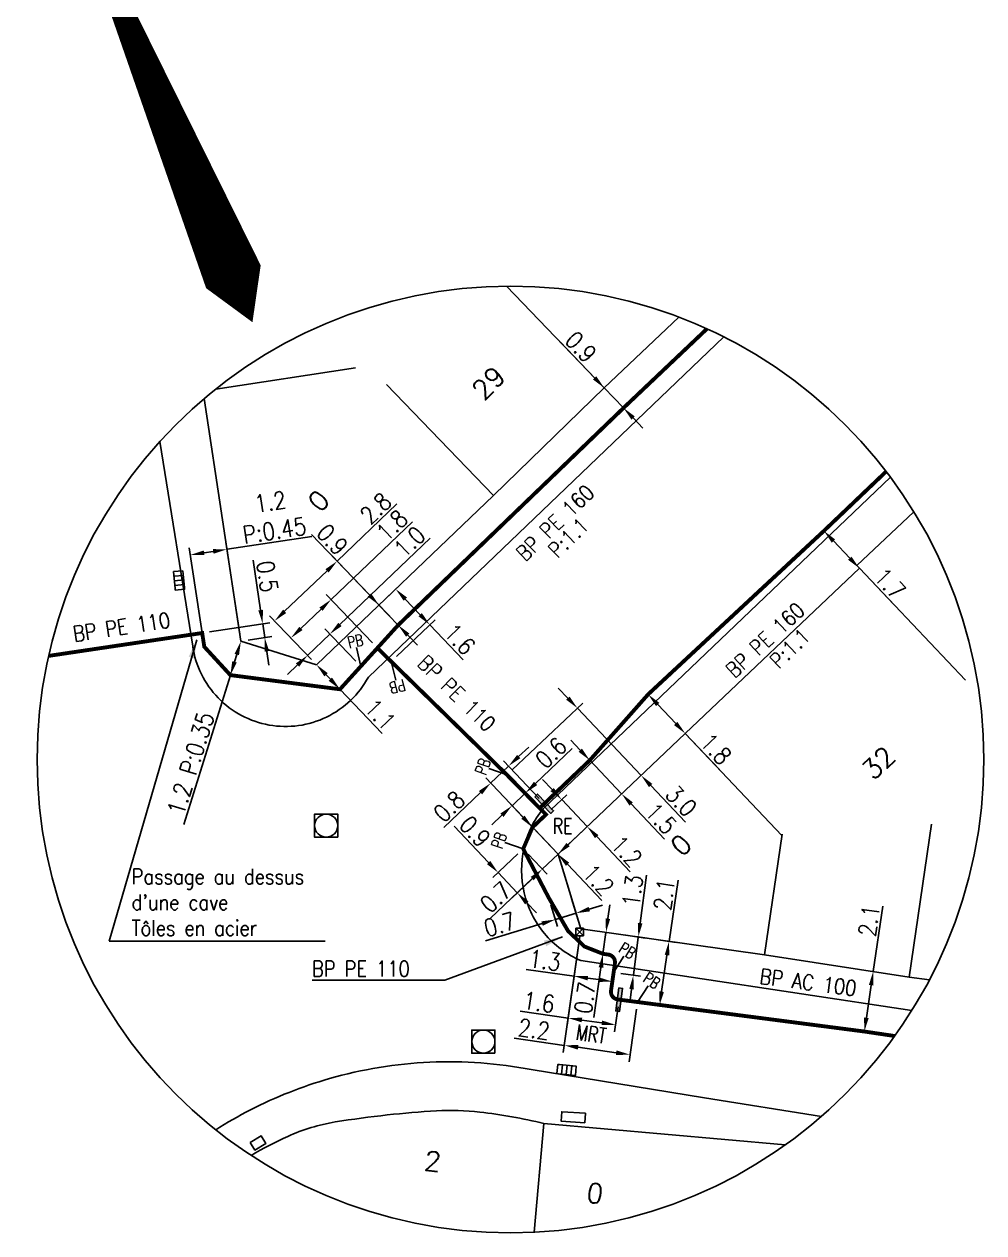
# Model space of a CAD drawing. Header units: millimetres. Extents: x 185000 to 186000, y 127990 to 129010.
# Drawn here: x 185523.1 to 185585.3, y 128354 to 128432.3 of the extents above; entities that cross this region are included whole.
import ezdxf
from ezdxf.enums import TextEntityAlignment as Align

# ---------------------------------------------------------------- set-up
doc = ezdxf.new("R2010")
doc.units = ezdxf.units.MM
doc.header["$PDMODE"] = 34
doc.linetypes.add('L_25_PE', pattern=[2000, 1000, 1000])
doc.layers.get('0').update_dxf_attribs({"linetype": 'CONTINUOUS'})
doc.layers.get('DEFPOINTS').update_dxf_attribs({"linetype": 'CONTINUOUS'})
doc.layers.add('L_900', color=7, linetype='CONTINUOUS')
doc.styles.add('G_ROMANS', font='ROMANS.SHX', dxfattribs={"width": 0.75})
doc.styles.get("Standard").update_dxf_attribs({"font": 'romans.shx', "width": 0.85})
doc.dimstyles.get("Standard").update_dxf_attribs({"dimtxt": 1.5, "dimasz": 1.2, "dimexe": 0.625, "dimexo": 0.625, "dimgap": 0.25, "dimtad": 1, "dimdec": 1, "dimzin": 0, "dimdsep": 46, "dimtxsty": 'Standard', "dimcen": -0.5, "dimadec": 0, "dimazin": 0, "dimtfac": 1, "dimtdec": 1, "dimtmove": 0, "dimatfit": 3, "dimfxl": 0, "dimtolj": 1, "dimtzin": 0, "dimarcsym": 0})

# ---------------------------------------------------------------- blocks, each defined once
blk = doc.blocks.new('t330o')
at = {"color": 0, "linetype": 'Continuous'}
for p, q in [((0.25, -0.25), (-0.25, 0.25)), ((-0.25, -0.25), (0.25, 0.25)), ((-0.25, 0.25), (-0.25, -0.25)), ((0.25, 0.25), (-0.25, 0.25)), ((0.25, -0.25), (0.25, 0.25)), ((-0.25, -0.25), (0.25, -0.25)), ((-0.25, -0.25), (-0.25, -0.25))]:
    blk.add_line(p, q, dxfattribs=at)
blk = doc.blocks.new('*D1538')
at = {"layer": 'DEFPOINTS', "color": 0, "linetype": 'Continuous', "transparency": 16777216}
for p in [(185536.237, 128398.26), (185537.137, 128392.306), (185534.764, 128391.948)]:
    blk.add_point(p, dxfattribs=at)
at = {"layer": 'L_900', "color": 0, "linetype": 'Continuous', "lineweight": -2, "transparency": 16777216}
for p, q in [((185536.237, 128398.26), (185541.73, 128399.091)), ((185534.694, 128392.411), (185533.794, 128398.365)), ((185537.067, 128392.77), (185536.167, 128398.724)), ((185534.754, 128398.036), (185535.347, 128398.126))]:
    blk.add_line(p, q, dxfattribs=at)
at = {"layer": 'L_900', "color": 0, "linetype": 'Continuous', "transparency": 16777216}
for points in [[(185535.324, 128398.274), (185535.369, 128397.977), (185536.237, 128398.26)], [(185534.731, 128398.184), (185534.776, 128397.888), (185533.864, 128397.901)]]:
    blk.add_solid(points, dxfattribs=at)
at = {"layer": 'L_900', "color": 0, "linetype": 'Continuous', "transparency": 16777216, "insert": (185539.176, 128400.411), "char_height": 1.125, "attachment_point": 5, "rotation": 8.59638}
blk.add_mtext('\\A1;1.2\\PP:0.45', dxfattribs=at)
blk = doc.blocks.new('*D1539')
at = {"layer": 'DEFPOINTS', "color": 0, "linetype": 'Continuous', "transparency": 16777216}
for p in [(185534.629, 128392.837), (185537.137, 128392.306), (185538.684, 128392.54)]:
    blk.add_point(p, dxfattribs=at)
at = {"layer": 'L_900', "color": 0, "linetype": 'Continuous', "lineweight": -2, "transparency": 16777216}
for p, q in [((185538.415, 128394.32), (185537.925, 128397.562)), ((185535.093, 128392.907), (185539.013, 128393.5)), ((185538.684, 128392.54), (185538.55, 128393.43)), ((185537.6, 128392.376), (185539.148, 128392.61)), ((185538.819, 128391.65), (185538.954, 128390.76))]:
    blk.add_line(p, q, dxfattribs=at)
at = {"layer": 'L_900', "color": 0, "linetype": 'Continuous', "transparency": 16777216}
for points in [[(185538.564, 128394.342), (185538.267, 128394.298), (185538.55, 128393.43)], [(185538.967, 128391.673), (185538.671, 128391.628), (185538.684, 128392.54)]]:
    blk.add_solid(points, dxfattribs=at)
at = {"layer": 'L_900', "color": 0, "linetype": 'Continuous', "transparency": 16777216, "insert": (185538.845, 128396.498), "char_height": 1.125, "attachment_point": 5, "rotation": 278.59638}
blk.add_mtext('\\A1;0.5', dxfattribs=at)
blk = doc.blocks.new('*D1540')
at = {"layer": 'DEFPOINTS', "color": 0, "linetype": 'Continuous', "transparency": 16777216}
for p in [(185537.137, 128392.306), (185537.137, 128392.306), (185536.454, 128390.11)]:
    blk.add_point(p, dxfattribs=at)
at = {"layer": 'L_900', "color": 0, "linetype": 'Continuous', "lineweight": -2, "transparency": 16777216}
for p, q in [((185536.869, 128391.447), (185536.721, 128390.969)), ((185536.454, 128390.11), (185533.445, 128380.439))]:
    blk.add_line(p, q, dxfattribs=at)
at = {"layer": 'L_900', "color": 0, "linetype": 'Continuous', "transparency": 16777216}
for points in [[(185536.726, 128391.491), (185537.013, 128391.402), (185537.137, 128392.306)], [(185536.578, 128391.014), (185536.864, 128390.925), (185536.454, 128390.11)]]:
    blk.add_solid(points, dxfattribs=at)
at = {"layer": 'L_900', "color": 0, "linetype": 'Continuous', "transparency": 16777216, "insert": (185533.887, 128384.385), "char_height": 1.125, "attachment_point": 5, "rotation": 72.71883}
blk.add_mtext('\\A1;1.2 P:0.35', dxfattribs=at)
blk = doc.blocks.new('*D1541')
at = {"layer": 'DEFPOINTS', "color": 0, "linetype": 'Continuous', "transparency": 16777216}
for p in [(185542.036, 128390.782), (185542.036, 128390.782), (185543.556, 128389.192)]:
    blk.add_point(p, dxfattribs=at)
at = {"layer": 'L_900', "color": 0, "linetype": 'Continuous', "lineweight": -2, "transparency": 16777216}
for p, q in [((185542.657, 128390.132), (185542.934, 128389.842)), ((185543.556, 128389.192), (185546.301, 128386.319))]:
    blk.add_line(p, q, dxfattribs=at)
at = {"layer": 'L_900', "color": 0, "linetype": 'Continuous', "transparency": 16777216}
for points in [[(185542.766, 128390.235), (185542.549, 128390.028), (185542.036, 128390.782)], [(185543.042, 128389.946), (185542.825, 128389.739), (185543.556, 128389.192)]]:
    blk.add_solid(points, dxfattribs=at)
at = {"layer": 'L_900', "color": 0, "linetype": 'Continuous', "transparency": 16777216, "insert": (185546.163, 128387.549), "char_height": 1.125, "attachment_point": 5, "rotation": 313.69903}
blk.add_mtext('\\A1;1.1', dxfattribs=at)
blk = doc.blocks.new('*D1542')
at = {"layer": 'DEFPOINTS', "color": 0, "linetype": 'Continuous', "transparency": 16777216}
for p in [(185539.323, 128393.621), (185547.328, 128393.35), (185542.036, 128390.782)]:
    blk.add_point(p, dxfattribs=at)
at = {"layer": 'L_900', "color": 0, "linetype": 'Continuous', "lineweight": -2, "transparency": 16777216}
for p, q in [((185543.371, 128397.49), (185547.252, 128401.199)), ((185547.004, 128393.689), (185543.047, 128397.829)), ((185539.973, 128394.243), (185542.721, 128396.868)), ((185541.712, 128391.121), (185538.999, 128393.96))]:
    blk.add_line(p, q, dxfattribs=at)
at = {"layer": 'L_900', "color": 0, "linetype": 'Continuous', "transparency": 16777216}
for points in [[(185542.617, 128396.977), (185542.824, 128396.76), (185543.371, 128397.49)], [(185539.87, 128394.352), (185540.077, 128394.135), (185539.323, 128393.621)]]:
    blk.add_solid(points, dxfattribs=at)
at = {"layer": 'L_900', "color": 0, "linetype": 'Continuous', "transparency": 16777216, "insert": (185545.874, 128400.919), "char_height": 1.125, "attachment_point": 5, "rotation": 43.69903}
blk.add_mtext('\\A1;2.8', dxfattribs=at)
blk = doc.blocks.new('*D1543')
at = {"layer": 'DEFPOINTS', "color": 0, "linetype": 'Continuous', "transparency": 16777216}
for p in [(185546.084, 128394.651), (185546.084, 128394.651), (185547.328, 128393.35)]:
    blk.add_point(p, dxfattribs=at)
at = {"layer": 'L_900', "color": 0, "linetype": 'Continuous', "lineweight": -2, "transparency": 16777216}
for p, q in [((185545.463, 128395.302), (185541.718, 128399.221)), ((185547.328, 128393.35), (185546.084, 128394.651)), ((185547.95, 128392.699), (185548.571, 128392.048))]:
    blk.add_line(p, q, dxfattribs=at)
at = {"layer": 'L_900', "color": 0, "linetype": 'Continuous', "transparency": 16777216}
for points in [[(185545.571, 128395.405), (185545.354, 128395.198), (185546.084, 128394.651)], [(185548.058, 128392.803), (185547.841, 128392.595), (185547.328, 128393.35)]]:
    blk.add_solid(points, dxfattribs=at)
at = {"layer": 'L_900', "color": 0, "linetype": 'Continuous', "transparency": 16777216, "insert": (185543.066, 128398.895), "char_height": 1.125, "attachment_point": 5, "rotation": 313.69903}
blk.add_mtext('\\A1;0.9', dxfattribs=at)
blk = doc.blocks.new('*D1544')
at = {"layer": 'DEFPOINTS', "color": 0, "linetype": 'Continuous', "transparency": 16777216}
for p in [(185541.457, 128391.388), (185542.036, 128390.782), (185544.903, 128390.677)]:
    blk.add_point(p, dxfattribs=at)
at = {"layer": 'L_900', "color": 0, "linetype": 'Continuous', "lineweight": -2, "transparency": 16777216}
for p, q in [((185543.554, 128393.391), (185549.4, 128398.977)), ((185544.579, 128391.016), (185542.579, 128393.108)), ((185541.457, 128391.388), (185542.903, 128392.769)), ((185541.712, 128391.121), (185541.133, 128391.726)), ((185540.806, 128390.766), (185540.156, 128390.144))]:
    blk.add_line(p, q, dxfattribs=at)
at = {"layer": 'L_900', "color": 0, "linetype": 'Continuous', "transparency": 16777216}
for points in [[(185543.45, 128393.5), (185543.657, 128393.283), (185542.903, 128392.769)], [(185540.703, 128390.874), (185540.91, 128390.657), (185541.457, 128391.388)]]:
    blk.add_solid(points, dxfattribs=at)
at = {"layer": 'L_900', "color": 0, "linetype": 'Continuous', "transparency": 16777216, "insert": (185548.071, 128398.745), "char_height": 1.125, "attachment_point": 5, "rotation": 43.69903}
blk.add_mtext('\\A1;1.0', dxfattribs=at)
blk = doc.blocks.new('*D1545')
at = {"layer": 'DEFPOINTS', "color": 0, "linetype": 'Continuous', "transparency": 16777216}
for p in [(185540.378, 128392.517), (185545.981, 128391.865), (185542.036, 128390.782)]:
    blk.add_point(p, dxfattribs=at)
at = {"layer": 'L_900', "color": 0, "linetype": 'Continuous', "lineweight": -2, "transparency": 16777216}
for p, q in [((185542.981, 128395.004), (185548.253, 128400.042)), ((185545.657, 128392.204), (185542.657, 128395.343)), ((185541.029, 128393.139), (185542.33, 128394.382)), ((185541.712, 128391.121), (185540.054, 128392.856))]:
    blk.add_line(p, q, dxfattribs=at)
at = {"layer": 'L_900', "color": 0, "linetype": 'Continuous', "transparency": 16777216}
for points in [[(185542.226, 128394.491), (185542.434, 128394.274), (185542.981, 128395.004)], [(185540.925, 128393.247), (185541.132, 128393.03), (185540.378, 128392.517)]]:
    blk.add_solid(points, dxfattribs=at)
at = {"layer": 'L_900', "color": 0, "linetype": 'Continuous', "transparency": 16777216, "insert": (185546.925, 128399.81), "char_height": 1.125, "attachment_point": 5, "rotation": 43.69903}
blk.add_mtext('\\A1;1.8', dxfattribs=at)
blk = doc.blocks.new('L_340_13')
at = {"color": 0, "linetype": 'Continuous', "flags": 128}
blk.add_lwpolyline([(0, 0), (0, 1.25)], dxfattribs=at)
at = {"color": 0, "linetype": 'Continuous', "style": 'G_ROMANS', "width": 0.75}
blk.add_text('PB', height=0.75, dxfattribs=at).set_placement((0, 1.663), align=Align.MIDDLE)
at = {"color": 0, "linetype": 'Continuous', "width": 0.75, "flags": 3}
for tag, p in [('DEF_LEG', (0, -10)), ('DEF_COUP', (0, -12.5)), ('DEF_TYPE', (0, -15))]:
    blk.add_attdef(tag, text='', height=1.2, dxfattribs=at).set_placement(p, align=Align.MIDDLE)
blk = doc.blocks.new('*D1546')
at = {"layer": 'DEFPOINTS', "color": 0, "linetype": 'Continuous', "transparency": 16777216}
for p in [(185547.167, 128395.686), (185546.084, 128394.651), (185546.88, 128390.985)]:
    blk.add_point(p, dxfattribs=at)
at = {"layer": 'L_900', "color": 0, "linetype": 'Continuous', "lineweight": -2, "transparency": 16777216}
for p, q in [((185546.423, 128394.975), (185547.506, 128396.01)), ((185547.789, 128395.035), (185548.756, 128394.023)), ((185547.218, 128391.309), (185549.717, 128393.696)), ((185549.378, 128393.372), (185551.549, 128391.101))]:
    blk.add_line(p, q, dxfattribs=at)
at = {"layer": 'L_900', "color": 0, "linetype": 'Continuous', "transparency": 16777216}
for points in [[(185547.897, 128395.139), (185547.681, 128394.932), (185547.167, 128395.686)], [(185548.865, 128394.127), (185548.648, 128393.919), (185549.378, 128393.372)]]:
    blk.add_solid(points, dxfattribs=at)
at = {"layer": 'L_900', "color": 0, "linetype": 'Continuous', "transparency": 16777216, "insert": (185551.317, 128392.429), "char_height": 1.125, "attachment_point": 5, "rotation": 313.69903}
blk.add_mtext('\\A1;1.6', dxfattribs=at)
blk = doc.blocks.new('*D1547')
at = {"layer": 'DEFPOINTS', "color": 0, "linetype": 'Continuous', "transparency": 16777216}
for p in [(185557.085, 128375.682), (185558.423, 128376.091), (185558.854, 128374.683)]:
    blk.add_point(p, dxfattribs=at)
at = {"layer": 'L_900', "color": 0, "linetype": 'Continuous', "lineweight": -2, "transparency": 16777216}
for p, q in [((185558.561, 128375.643), (185558.991, 128374.235)), ((185557.222, 128375.234), (185557.652, 128373.826)), ((185559.715, 128374.946), (185560.575, 128375.21)), ((185556.655, 128374.011), (185552.991, 128372.89)), ((185558.854, 128374.683), (185557.515, 128374.274))]:
    blk.add_line(p, q, dxfattribs=at)
at = {"layer": 'L_900', "color": 0, "linetype": 'Continuous', "transparency": 16777216}
for points in [[(185559.671, 128375.09), (185559.759, 128374.803), (185558.854, 128374.683)], [(185556.611, 128374.154), (185556.698, 128373.867), (185557.515, 128374.274)]]:
    blk.add_solid(points, dxfattribs=at)
at = {"layer": 'L_900', "color": 0, "linetype": 'Continuous', "transparency": 16777216, "insert": (185553.909, 128373.955), "char_height": 1.125, "attachment_point": 5, "rotation": 17.00331}
blk.add_mtext('\\A1;0.7', dxfattribs=at)
blk = doc.blocks.new('*D1548')
at = {"layer": 'DEFPOINTS', "color": 0, "linetype": 'Continuous', "transparency": 16777216}
for p in [(185560.791, 128373.438), (185560.791, 128373.438), (185560.595, 128372.052)]:
    blk.add_point(p, dxfattribs=at)
at = {"layer": 'L_900', "color": 0, "linetype": 'Continuous', "lineweight": -2, "transparency": 16777216}
for p, q in [((185560.918, 128374.329), (185561.044, 128375.22)), ((185560.791, 128373.438), (185560.595, 128372.052)), ((185560.469, 128371.161), (185560.008, 128367.915))]:
    blk.add_line(p, q, dxfattribs=at)
at = {"layer": 'L_900', "color": 0, "linetype": 'Continuous', "transparency": 16777216}
for points in [[(185560.769, 128374.35), (185561.066, 128374.308), (185560.791, 128373.438)], [(185560.32, 128371.182), (185560.617, 128371.14), (185560.595, 128372.052)]]:
    blk.add_solid(points, dxfattribs=at)
at = {"layer": 'L_900', "color": 0, "linetype": 'Continuous', "transparency": 16777216, "insert": (185559.433, 128369.197), "char_height": 1.125, "attachment_point": 5, "rotation": 81.9308}
blk.add_mtext('\\A1;0.7', dxfattribs=at)
blk = doc.blocks.new('*D1549')
at = {"layer": 'DEFPOINTS', "color": 0, "linetype": 'Continuous', "transparency": 16777216}
for p in [(185559.164, 128373.669), (185561.289, 128370.843), (185558.73, 128370.602)]:
    blk.add_point(p, dxfattribs=at)
at = {"layer": 'L_900', "color": 0, "linetype": 'Continuous', "lineweight": -2, "transparency": 16777216}
for p, q in [((185559.099, 128373.204), (185558.664, 128370.138)), ((185558.73, 128370.602), (185555.619, 128371.043)), ((185560.314, 128370.378), (185559.621, 128370.476)), ((185561.223, 128370.378), (185561.139, 128369.787))]:
    blk.add_line(p, q, dxfattribs=at)
at = {"layer": 'L_900', "color": 0, "linetype": 'Continuous', "transparency": 16777216}
for points in [[(185559.642, 128370.624), (185559.6, 128370.327), (185558.73, 128370.602)], [(185560.335, 128370.526), (185560.293, 128370.229), (185561.205, 128370.251)]]:
    blk.add_solid(points, dxfattribs=at)
at = {"layer": 'L_900', "color": 0, "linetype": 'Continuous', "transparency": 16777216, "insert": (185556.834, 128371.629), "char_height": 1.125, "attachment_point": 5, "rotation": 351.9308}
blk.add_mtext('\\A1;1.3', dxfattribs=at)
blk = doc.blocks.new('*D1550')
at = {"layer": 'DEFPOINTS', "color": 0, "linetype": 'Continuous', "transparency": 16777216}
for p in [(185562.256, 128373.23), (185564.878, 128372.859), (185561.645, 128369.082)]:
    blk.add_point(p, dxfattribs=at)
at = {"layer": 'L_900', "color": 0, "linetype": 'Continuous', "lineweight": -2, "transparency": 16777216}
for p, q in [((185564.878, 128372.859), (185565.462, 128376.827)), ((185562.72, 128373.164), (185565.342, 128372.793)), ((185564.398, 128369.601), (185564.747, 128371.968)), ((185562.109, 128369.016), (185564.731, 128368.644))]:
    blk.add_line(p, q, dxfattribs=at)
at = {"layer": 'L_900', "color": 0, "linetype": 'Continuous', "transparency": 16777216}
for points in [[(185564.598, 128371.99), (185564.895, 128371.946), (185564.878, 128372.859)], [(185564.25, 128369.623), (185564.546, 128369.579), (185564.267, 128368.71)]]:
    blk.add_solid(points, dxfattribs=at)
at = {"layer": 'L_900', "color": 0, "linetype": 'Continuous', "transparency": 16777216, "insert": (185564.567, 128375.894), "char_height": 1.125, "attachment_point": 5, "rotation": 81.62046}
blk.add_mtext('\\A1;2.1', dxfattribs=at)
blk = doc.blocks.new('*D1551')
at = {"layer": 'DEFPOINTS', "color": 0, "linetype": 'Continuous', "transparency": 16777216}
for p in [(185561.611, 128373.322), (185562.89, 128373.14), (185561.289, 128370.843)]:
    blk.add_point(p, dxfattribs=at)
at = {"layer": 'L_900', "color": 0, "linetype": 'Continuous', "lineweight": -2, "transparency": 16777216}
for p, q in [((185563.006, 128374.033), (185563.411, 128377.149)), ((185562.075, 128373.256), (185563.354, 128373.075)), ((185562.567, 128370.661), (185562.89, 128373.14)), ((185561.753, 128370.777), (185563.032, 128370.595)), ((185562.451, 128369.769), (185562.335, 128368.876))]:
    blk.add_line(p, q, dxfattribs=at)
at = {"layer": 'L_900', "color": 0, "linetype": 'Continuous', "transparency": 16777216}
for points in [[(185562.857, 128374.052), (185563.154, 128374.014), (185562.89, 128373.14)], [(185562.303, 128369.788), (185562.6, 128369.749), (185562.567, 128370.661)]]:
    blk.add_solid(points, dxfattribs=at)
at = {"layer": 'L_900', "color": 0, "linetype": 'Continuous', "transparency": 16777216, "insert": (185562.522, 128376.134), "char_height": 1.125, "attachment_point": 5, "rotation": 82.59393}
blk.add_mtext('\\A1;1.3', dxfattribs=at)
blk = doc.blocks.new('L_340_17')
at = {"linetype": 'Continuous'}
blk.add_hatch(color=0, dxfattribs=at).paths.add_polyline_path([(0.125, 0.75), (-0.125, 0.75), (-0.125, -0.75), (0.125, -0.75)])
at = {"color": 0, "linetype": 'Continuous'}
blk.add_lwpolyline([(-0.125, 0.75), (0.125, 0.75), (0.125, -0.75), (-0.125, -0.75)], close=True, dxfattribs=at)
at = {"color": 0, "linetype": 'Continuous', "width": 0.75}
for tag, height, flags, p in [('MRT', 1, 8, (0, 1.884)), ('DEF_LEG', 1.2, 3, (0, -5)), ('DEF_COUP', 1.2, 3, (0, -7.5)), ('DEF_TYPE', 1.2, 3, (0, -10))]:
    blk.add_attdef(tag, text='', height=height, dxfattribs=dict(at, flags=flags)).set_placement(p, align=Align.MIDDLE)
blk = doc.blocks.new('*D1553')
at = {"layer": 'DEFPOINTS', "color": 0, "linetype": 'Continuous', "transparency": 16777216}
for p in [(185560.683, 128408.717), (185560.683, 128408.717), (185561.929, 128407.419)]:
    blk.add_point(p, dxfattribs=at)
at = {"layer": 'L_900', "color": 0, "linetype": 'Continuous', "lineweight": -2, "transparency": 16777216}
for p, q in [((185560.059, 128409.367), (185557.82, 128411.699)), ((185561.929, 128407.419), (185560.683, 128408.717)), ((185562.552, 128406.77), (185563.176, 128406.12))]:
    blk.add_line(p, q, dxfattribs=at)
at = {"layer": 'L_900', "color": 0, "linetype": 'Continuous', "transparency": 16777216}
for points in [[(185560.168, 128409.47), (185559.951, 128409.263), (185560.683, 128408.717)], [(185562.661, 128406.873), (185562.444, 128406.666), (185561.929, 128407.419)]]:
    blk.add_solid(points, dxfattribs=at)
at = {"layer": 'L_900', "color": 0, "linetype": 'Continuous', "transparency": 16777216, "insert": (185559.169, 128411.377), "char_height": 1.125, "attachment_point": 5, "rotation": 313.83147}
blk.add_mtext('\\A1;0.9', dxfattribs=at)
blk = doc.blocks.new('*D1554')
at = {"layer": 'DEFPOINTS', "color": 0, "linetype": 'Continuous', "transparency": 16777216}
for p in [(185559.164, 128373.669), (185561.645, 128369.082), (185558.345, 128367.889)]:
    blk.add_point(p, dxfattribs=at)
at = {"layer": 'L_900', "color": 0, "linetype": 'Continuous', "lineweight": -2, "transparency": 16777216}
for p, q in [((185559.099, 128373.204), (185558.279, 128367.424)), ((185561.579, 128368.618), (185561.348, 128366.989)), ((185558.345, 128367.889), (185555.234, 128368.33)), ((185560.523, 128367.58), (185559.236, 128367.762))]:
    blk.add_line(p, q, dxfattribs=at)
at = {"layer": 'L_900', "color": 0, "linetype": 'Continuous', "transparency": 16777216}
for points in [[(185559.257, 128367.911), (185559.215, 128367.614), (185558.345, 128367.889)], [(185560.544, 128367.728), (185560.502, 128367.431), (185561.414, 128367.453)]]:
    blk.add_solid(points, dxfattribs=at)
at = {"layer": 'L_900', "color": 0, "linetype": 'Continuous', "transparency": 16777216, "insert": (185556.449, 128368.915), "char_height": 1.125, "attachment_point": 5, "rotation": 351.9308}
blk.add_mtext('\\A1;1.6', dxfattribs=at)
blk = doc.blocks.new('*D1555')
at = {"layer": 'DEFPOINTS', "color": 0, "linetype": 'Continuous', "transparency": 16777216}
for p in [(185559.164, 128373.669), (185562.835, 128368.927), (185558.094, 128366.121)]:
    blk.add_point(p, dxfattribs=at)
at = {"layer": 'L_900', "color": 0, "linetype": 'Continuous', "lineweight": -2, "transparency": 16777216}
for p, q in [((185559.099, 128373.204), (185558.028, 128365.657)), ((185562.769, 128368.463), (185562.286, 128365.053)), ((185558.094, 128366.121), (185554.848, 128366.581)), ((185561.461, 128365.644), (185558.985, 128365.995))]:
    blk.add_line(p, q, dxfattribs=at)
at = {"layer": 'L_900', "color": 0, "linetype": 'Continuous', "transparency": 16777216}
for points in [[(185559.006, 128366.143), (185558.964, 128365.846), (185558.094, 128366.121)], [(185561.482, 128365.792), (185561.44, 128365.495), (185562.352, 128365.517)]]:
    blk.add_solid(points, dxfattribs=at)
at = {"layer": 'L_900', "color": 0, "linetype": 'Continuous', "transparency": 16777216, "insert": (185556.131, 128367.157), "char_height": 1.125, "attachment_point": 5, "rotation": 351.9308}
blk.add_mtext('\\A1;2.2', dxfattribs=at)
blk = doc.blocks.new('*D2413')
at = {"layer": 'DEFPOINTS', "color": 0, "linetype": 'Continuous', "transparency": 16777216}
for p in [(185578.107, 128370.905), (185578.107, 128370.905), (185577.535, 128367.017)]:
    blk.add_point(p, dxfattribs=at)
at = {"layer": 'L_900', "color": 0, "linetype": 'Continuous', "lineweight": -2, "transparency": 16777216}
for p, q in [((185578.107, 128370.905), (185578.73, 128375.133)), ((185577.666, 128367.907), (185577.976, 128370.015))]:
    blk.add_line(p, q, dxfattribs=at)
at = {"layer": 'L_900', "color": 0, "linetype": 'Continuous', "transparency": 16777216}
for points in [[(185577.828, 128370.036), (185578.125, 128369.993), (185578.107, 128370.905)], [(185577.517, 128367.929), (185577.814, 128367.885), (185577.535, 128367.017)]]:
    blk.add_solid(points, dxfattribs=at)
at = {"layer": 'L_900', "color": 0, "linetype": 'Continuous', "transparency": 16777216, "insert": (185577.835, 128374.201), "char_height": 1.125, "attachment_point": 5, "rotation": 81.62046}
blk.add_mtext('\\A1;2.1', dxfattribs=at)
blk = doc.blocks.new('*D2485')
at = {"layer": 'DEFPOINTS', "color": 0, "linetype": 'Continuous', "transparency": 16777216}
for p in [(185574.913, 128399.453), (185577.213, 128397.03), (185577.213, 128397.03)]:
    blk.add_point(p, dxfattribs=at)
at = {"layer": 'L_900', "color": 0, "linetype": 'Continuous', "lineweight": -2, "transparency": 16777216}
for p, q in [((185575.533, 128398.8), (185576.593, 128397.683)), ((185577.213, 128397.03), (185579.423, 128394.702))]:
    blk.add_line(p, q, dxfattribs=at)
at = {"layer": 'L_900', "color": 0, "linetype": 'Continuous', "transparency": 16777216}
for points in [[(185575.641, 128398.903), (185575.424, 128398.697), (185574.913, 128399.453)], [(185576.702, 128397.786), (185576.484, 128397.58), (185577.213, 128397.03)]]:
    blk.add_solid(points, dxfattribs=at)
at = {"layer": 'L_900', "color": 0, "linetype": 'Continuous', "transparency": 16777216, "insert": (185579.195, 128396.032), "char_height": 1.125, "attachment_point": 5, "rotation": 313.5101}
blk.add_mtext('\\A1;1.7', dxfattribs=at)
blk = doc.blocks.new('*D2486')
at = {"layer": 'DEFPOINTS', "color": 0, "linetype": 'Continuous', "transparency": 16777216}
for p in [(185563.523, 128388.861), (185565.932, 128386.322), (185565.932, 128386.322)]:
    blk.add_point(p, dxfattribs=at)
at = {"layer": 'L_900', "color": 0, "linetype": 'Continuous', "lineweight": -2, "transparency": 16777216}
for p, q in [((185564.143, 128388.208), (185565.313, 128386.975)), ((185565.932, 128386.322), (185568.141, 128383.992))]:
    blk.add_line(p, q, dxfattribs=at)
at = {"layer": 'L_900', "color": 0, "linetype": 'Continuous', "transparency": 16777216}
for points in [[(185564.251, 128388.311), (185564.034, 128388.105), (185563.523, 128388.861)], [(185565.421, 128387.078), (185565.204, 128386.871), (185565.932, 128386.322)]]:
    blk.add_solid(points, dxfattribs=at)
at = {"layer": 'L_900', "color": 0, "linetype": 'Continuous', "transparency": 16777216, "insert": (185567.914, 128385.322), "char_height": 1.125, "attachment_point": 5, "rotation": 313.48429}
blk.add_mtext('\\A1;1.8', dxfattribs=at)
blk = doc.blocks.new('*D2495')
at = {"layer": 'DEFPOINTS', "color": 0, "linetype": 'Continuous', "transparency": 16777216}
for p in [(185555.43, 128378.85), (185557.685, 128378.507), (185557.685, 128378.507)]:
    blk.add_point(p, dxfattribs=at)
at = {"layer": 'L_900', "color": 0, "linetype": 'Continuous', "lineweight": -2, "transparency": 16777216}
for p, q in [((185558.338, 128379.126), (185558.991, 128379.745)), ((185555.753, 128378.51), (185556.991, 128377.204)), ((185557.685, 128378.507), (185556.669, 128377.544)), ((185556.015, 128376.925), (185553.301, 128374.353))]:
    blk.add_line(p, q, dxfattribs=at)
at = {"layer": 'L_900', "color": 0, "linetype": 'Continuous', "transparency": 16777216}
for points in [[(185558.235, 128379.235), (185558.441, 128379.017), (185557.685, 128378.507)], [(185555.912, 128377.034), (185556.118, 128376.816), (185556.669, 128377.544)]]:
    blk.add_solid(points, dxfattribs=at)
at = {"layer": 'L_900', "color": 0, "linetype": 'Continuous', "transparency": 16777216, "insert": (185553.648, 128375.715), "char_height": 1.125, "attachment_point": 5, "rotation": 43.45848}
blk.add_mtext('\\A1;0.7', dxfattribs=at)
blk = doc.blocks.new('*D2496')
at = {"layer": 'DEFPOINTS', "color": 0, "linetype": 'Continuous', "transparency": 16777216}
for p in [(185555.43, 128378.85), (185556.669, 128377.544), (185555.045, 128376.005)]:
    blk.add_point(p, dxfattribs=at)
at = {"layer": 'L_900', "color": 0, "linetype": 'Continuous', "lineweight": -2, "transparency": 16777216}
for p, q in [((185553.187, 128377.965), (185550.964, 128380.312)), ((185555.09, 128378.528), (185553.466, 128376.989)), ((185555.045, 128376.005), (185553.806, 128377.312)), ((185556.328, 128377.221), (185554.704, 128375.683)), ((185555.664, 128375.352), (185556.283, 128374.698))]:
    blk.add_line(p, q, dxfattribs=at)
at = {"layer": 'L_900', "color": 0, "linetype": 'Continuous', "transparency": 16777216}
for points in [[(185553.296, 128378.068), (185553.079, 128377.862), (185553.806, 128377.312)], [(185555.772, 128375.455), (185555.555, 128375.249), (185555.045, 128376.005)]]:
    blk.add_solid(points, dxfattribs=at)
at = {"layer": 'L_900', "color": 0, "linetype": 'Continuous', "transparency": 16777216, "insert": (185552.31, 128379.981), "char_height": 1.125, "attachment_point": 5, "rotation": 313.45848}
blk.add_mtext('\\A1;0.9', dxfattribs=at)
blk = doc.blocks.new('*D2497')
at = {"layer": 'DEFPOINTS', "color": 0, "linetype": 'Continuous', "transparency": 16777216}
for p in [(185554.707, 128381.65), (185556.905, 128381.074), (185557.685, 128378.507)]:
    blk.add_point(p, dxfattribs=at)
at = {"layer": 'L_900', "color": 0, "linetype": 'Continuous', "lineweight": -2, "transparency": 16777216}
for p, q in [((185556.231, 128383.094), (185558.611, 128385.349)), ((185556.583, 128381.415), (185555.255, 128382.816)), ((185557.362, 128378.847), (185554.384, 128381.99)), ((185554.707, 128381.65), (185555.578, 128382.475)), ((185554.053, 128381.031), (185553.4, 128380.412))]:
    blk.add_line(p, q, dxfattribs=at)
at = {"layer": 'L_900', "color": 0, "linetype": 'Continuous', "transparency": 16777216}
for points in [[(185556.128, 128383.203), (185556.334, 128382.985), (185555.578, 128382.475)], [(185553.95, 128381.14), (185554.156, 128380.922), (185554.707, 128381.65)]]:
    blk.add_solid(points, dxfattribs=at)
at = {"layer": 'L_900', "color": 0, "linetype": 'Continuous', "transparency": 16777216, "insert": (185557.232, 128385.076), "char_height": 1.125, "attachment_point": 5, "rotation": 43.4585}
blk.add_mtext('\\A1;0.6', dxfattribs=at)
blk = doc.blocks.new('*D2498')
at = {"layer": 'DEFPOINTS', "color": 0, "linetype": 'Continuous', "transparency": 16777216}
for p in [(185553.32, 128383.113), (185556.792, 128381.775), (185557.685, 128378.507)]:
    blk.add_point(p, dxfattribs=at)
at = {"layer": 'L_900', "color": 0, "linetype": 'Continuous', "lineweight": -2, "transparency": 16777216}
for p, q in [((185555.135, 128384.832), (185555.788, 128385.452)), ((185554.482, 128384.213), (185553.32, 128383.113)), ((185556.47, 128382.115), (185554.159, 128384.554)), ((185557.362, 128378.847), (185552.998, 128383.453)), ((185552.667, 128382.494), (185550.287, 128380.239))]:
    blk.add_line(p, q, dxfattribs=at)
at = {"layer": 'L_900', "color": 0, "linetype": 'Continuous', "transparency": 16777216}
for points in [[(185555.032, 128384.941), (185555.238, 128384.724), (185554.482, 128384.213)], [(185552.564, 128382.603), (185552.77, 128382.385), (185553.32, 128383.113)]]:
    blk.add_solid(points, dxfattribs=at)
at = {"layer": 'L_900', "color": 0, "linetype": 'Continuous', "transparency": 16777216, "insert": (185550.634, 128381.601), "char_height": 1.125, "attachment_point": 5, "rotation": 43.45848}
blk.add_mtext('\\A1;0.8', dxfattribs=at)
blk = doc.blocks.new('*D2499')
at = {"layer": 'DEFPOINTS', "color": 0, "linetype": 'Continuous', "transparency": 16777216}
for p in [(185556.034, 128380.249), (185557.685, 128378.507), (185557.685, 128378.507)]:
    blk.add_point(p, dxfattribs=at)
at = {"layer": 'L_900', "color": 0, "linetype": 'Continuous', "lineweight": -2, "transparency": 16777216}
for p, q in [((185555.415, 128380.902), (185554.796, 128381.556)), ((185556.034, 128380.249), (185557.685, 128378.507)), ((185558.304, 128377.854), (185560.528, 128375.507))]:
    blk.add_line(p, q, dxfattribs=at)
at = {"layer": 'L_900', "color": 0, "linetype": 'Continuous', "transparency": 16777216}
for points in [[(185555.524, 128381.005), (185555.306, 128380.799), (185556.034, 128380.249)], [(185558.413, 128377.957), (185558.195, 128377.75), (185557.685, 128378.507)]]:
    blk.add_solid(points, dxfattribs=at)
at = {"layer": 'L_900', "color": 0, "linetype": 'Continuous', "transparency": 16777216, "insert": (185560.301, 128376.836), "char_height": 1.125, "attachment_point": 5, "rotation": 313.45848}
blk.add_mtext('\\A1;1.2', dxfattribs=at)
blk = doc.blocks.new('*D2500')
at = {"layer": 'DEFPOINTS', "color": 0, "linetype": 'Continuous', "transparency": 16777216}
for p in [(185556.905, 128381.074), (185559.575, 128380.298), (185558.556, 128379.332)]:
    blk.add_point(p, dxfattribs=at)
at = {"layer": 'L_900', "color": 0, "linetype": 'Continuous', "lineweight": -2, "transparency": 16777216}
for p, q in [((185557.305, 128382.693), (185556.686, 128383.346)), ((185557.245, 128381.397), (185558.264, 128382.362)), ((185557.924, 128382.04), (185559.575, 128380.298)), ((185558.896, 128379.655), (185559.915, 128380.62)), ((185560.194, 128379.644), (185562.355, 128377.364))]:
    blk.add_line(p, q, dxfattribs=at)
at = {"layer": 'L_900', "color": 0, "linetype": 'Continuous', "transparency": 16777216}
for points in [[(185557.414, 128382.796), (185557.196, 128382.59), (185557.924, 128382.04)], [(185560.303, 128379.748), (185560.085, 128379.541), (185559.575, 128380.298)]]:
    blk.add_solid(points, dxfattribs=at)
at = {"layer": 'L_900', "color": 0, "linetype": 'Continuous', "transparency": 16777216, "insert": (185562.128, 128378.693), "char_height": 1.125, "attachment_point": 5, "rotation": 313.4585}
blk.add_mtext('\\A1;1.2', dxfattribs=at)
blk = doc.blocks.new('*D2501')
at = {"layer": 'DEFPOINTS', "color": 0, "linetype": 'Continuous', "transparency": 16777216}
for p in [(185559.745, 128384.592), (185561.808, 128382.414), (185561.808, 128382.414)]:
    blk.add_point(p, dxfattribs=at)
at = {"layer": 'L_900', "color": 0, "linetype": 'Continuous', "lineweight": -2, "transparency": 16777216}
for p, q in [((185559.126, 128385.245), (185558.507, 128385.898)), ((185559.745, 128384.592), (185561.808, 128382.414)), ((185562.427, 128381.761), (185564.589, 128379.48))]:
    blk.add_line(p, q, dxfattribs=at)
at = {"layer": 'L_900', "color": 0, "linetype": 'Continuous', "transparency": 16777216}
for points in [[(185559.235, 128385.348), (185559.017, 128385.142), (185559.745, 128384.592)], [(185562.536, 128381.864), (185562.318, 128381.658), (185561.808, 128382.414)]]:
    blk.add_solid(points, dxfattribs=at)
at = {"layer": 'L_900', "color": 0, "linetype": 'Continuous', "transparency": 16777216, "insert": (185564.362, 128380.81), "char_height": 1.125, "attachment_point": 5, "rotation": 313.45847}
blk.add_mtext('\\A1;1.5', dxfattribs=at)
blk = doc.blocks.new('*D2502')
at = {"layer": 'DEFPOINTS', "color": 0, "linetype": 'Continuous', "transparency": 16777216}
for p in [(185554.381, 128383.642), (185563.071, 128383.611), (185563.071, 128383.611)]:
    blk.add_point(p, dxfattribs=at)
at = {"layer": 'L_900', "color": 0, "linetype": 'Continuous', "lineweight": -2, "transparency": 16777216}
for p, q in [((185558.325, 128388.619), (185557.706, 128389.273)), ((185554.721, 128383.965), (185559.284, 128388.288)), ((185558.944, 128387.966), (185563.071, 128383.611)), ((185563.69, 128382.957), (185565.945, 128380.578))]:
    blk.add_line(p, q, dxfattribs=at)
at = {"layer": 'L_900', "color": 0, "linetype": 'Continuous', "transparency": 16777216}
for points in [[(185558.434, 128388.722), (185558.216, 128388.516), (185558.944, 128387.966)], [(185563.799, 128383.061), (185563.581, 128382.854), (185563.071, 128383.611)]]:
    blk.add_solid(points, dxfattribs=at)
at = {"layer": 'L_900', "color": 0, "linetype": 'Continuous', "transparency": 16777216, "insert": (185565.672, 128381.957), "char_height": 1.125, "attachment_point": 5, "rotation": 313.45847}
blk.add_mtext('\\A1;3.0', dxfattribs=at)
blk = doc.blocks.new('L_340_20')
at = {"linetype": 'Continuous'}
blk.add_hatch(color=0, dxfattribs=at).paths.add_polyline_path([(0.125, 0.75), (-0.125, 0.75), (-0.125, -0.75), (0.125, -0.75)])
at = {"color": 0, "linetype": 'Continuous'}
blk.add_lwpolyline([(-0.125, 0.75), (0.125, 0.75), (0.125, -0.75), (-0.125, -0.75)], close=True, dxfattribs=at)
at = {"color": 0, "linetype": 'Continuous', "width": 0.75}
for tag, height, flags, p in [('RE', 1, 8, (0, 2.189)), ('DEF_LEG', 1.2, 3, (0, -5)), ('DEF_COUP', 1.2, 3, (0, -7.5)), ('DEF_TYPE', 1.2, 3, (0, -10))]:
    blk.add_attdef(tag, text='', height=height, dxfattribs=dict(at, flags=flags)).set_placement(p, align=Align.MIDDLE)

msp = doc.modelspace()

# ---------------------------------------------------------------- linework, layer by layer
at = {"layer": 'L_900', "color": 252}
for p, q in [((185560.683, 128408.717), (185554.35, 128415.313)), ((185535.502, 128408.637), (185544.573, 128410.015)), ((185553.512, 128401.749), (185546.573, 128408.95)), ((185577.213, 128397.03), (185584.097, 128389.778)), ((185532.806, 128396.521), (185533.404, 128396.575)), ((185532.833, 128396.222), (185533.431, 128396.276)), ((185532.86, 128395.923), (185533.458, 128395.977)), ((185572.188, 128379.725), (185565.932, 128386.322)), ((185581.887, 128380.443), (185580.437, 128370.549)), ((185572.214, 128379.794), (185571.063, 128371.982)), ((185557.977, 128364.858), (185557.913, 128364.262)), ((185558.275, 128364.826), (185558.211, 128364.23)), ((185558.573, 128364.794), (185558.509, 128364.198)), ((185556.131, 128354.01), (185556.764, 128361.065))]:
    msp.add_line(p, q, dxfattribs=at)
at = {"layer": 'L_900', "color": 254, "linetype": 'Continuous'}
msp.add_lwpolyline([(185526.597, 128439.907, 0.584, 3.504, 0), (185535.629, 128418.362, 7.008, 0, 0), (185537.887, 128412.975, 7.008, 0, 0)], format="xyseb", dxfattribs=at)
at = {"layer": 'L_900', "color": 252, "flags": 128}
for points in [[(185565.522, 128413.307), (185560.683, 128408.717), (185553.512, 128401.749), (185542.036, 128390.782)], [(185542.036, 128390.782), (185537.137, 128392.306), (185534.76, 128408.028)], [(185557.685, 128378.507), (185565.932, 128386.322), (185577.213, 128397.03), (185577.055, 128397.209), (185580.739, 128400.699)], [(185581.751, 128370.365), (185580.437, 128370.549), (185571.063, 128371.982), (185559.164, 128373.669), (185557.685, 128378.507)]]:
    msp.add_lwpolyline(points, dxfattribs=at)
at = {"layer": 'L_900', "color": 1, "linetype": 'Continuous', "ltscale": 0.5, "const_width": 0.25, "flags": 128}
msp.add_lwpolyline([(185524.679, 128391.356), (185534.629, 128392.837), (185534.629, 128392.837), (185534.764, 128391.948), (185536.454, 128390.11), (185543.556, 128389.192), (185544.903, 128390.677), (185545.981, 128391.865), (185547.328, 128393.35), (185561.929, 128407.419), (185567.337, 128412.548)], dxfattribs=at)
at = {"layer": 'L_900', "color": 252, "flags": 128}
for points in [[(185542.681, 128387.391, 0.158182), (185545.398, 128389.986), (185568.432, 128412.022)], [(185531.882, 128405.242), (185534.014, 128391.978, 0.157203), (185535.668, 128388.629, 0.157203), (185538.967, 128386.877, 0.158182), (185542.689, 128387.392)], [(185555.456, 128378.861, -0.114135), (185556.719, 128381.454), (185579.23, 128402.93)], [(185555.483, 128378.892, 0.114135), (185555.493, 128376.008, 0.116513), (185556.807, 128373.375, 0.116513), (185559.16, 128371.608), (185580.605, 128368.371)], [(185535.506, 128360.646, -0.023014), (185537.753, 128361.936, -0.049002), (185542.872, 128363.964, -0.058744), (185549.379, 128365.027, -0.058744), (185555.955, 128364.547), (185567.184, 128362.718), (185574.755, 128361.518)], [(185537.795, 128358.991, -0.023837), (185540.17, 128360.219, -0.067711), (185543.254, 128361.154, -0.012245), (185546.616, 128361.61, -0.012934), (185549.816, 128361.881, -0.043883), (185552.62, 128361.799, -0.02923), (185556.764, 128361.065), (185572.409, 128359.668)]]:
    msp.add_lwpolyline(points, format="xyb", dxfattribs=at)
at = {"layer": 'L_900', "color": 1, "linetype": 'L_25_PE', "flags": 128}
msp.add_lwpolyline([(185556.495, 128381.491, 0.25, 0.25, 0), (185556.792, 128381.775, 0.25, 0.25, 0), (185559.745, 128384.592, 0.25, 0.25, 0), (185563.523, 128388.861, 0.25, 0.25, 0), (185574.913, 128399.453, 0.25, 0.25, 0), (185578.949, 128403.303, 0, 0, 0)], format="xyseb", dxfattribs=at)
at = {"layer": 'L_900', "color": 252}
for points in [[(185533.377, 128396.873), (185533.476, 128395.778), (185533.485, 128395.678), (185532.887, 128395.624), (185532.878, 128395.724), (185532.779, 128396.82)], [(185543.414, 128379.605), (185543.414, 128381.105), (185541.914, 128381.105), (185541.914, 128379.605)], [(185553.597, 128365.613), (185552.097, 128365.613), (185552.097, 128367.113), (185553.597, 128367.113)], [(185557.714, 128364.283), (185558.808, 128364.166), (185558.872, 128364.762), (185557.778, 128364.88), (185557.679, 128364.89), (185557.615, 128364.294)]]:
    msp.add_lwpolyline(points, close=True, dxfattribs=at)
at = {"layer": 'L_900', "color": 1, "linetype": 'Continuous', "ltscale": 0.5, "flags": 128}
msp.add_lwpolyline([(185561.645, 128369.082, 0.25, 0.25, 0), (185561.552, 128369.094, 0.25, 0.25, -0.417608), (185561.121, 128369.66, 0.25, 0.25, 0), (185561.289, 128370.843, 0.25, 0.25, 0), (185561.373, 128371.436, 0.25, 0.25, 0.414214), (185560.948, 128372.002, 0.25, 0.25, 0), (185560.595, 128372.052, 0.25, 0.25, 0), (185559.402, 128372.522, 0.25, 0.25, 0), (185558.342, 128373.521, 0.25, 0.25, 0), (185557.085, 128375.682, 0.25, 0.25, 0), (185555.43, 128378.85, 0.25, 0.25, 0), (185556.034, 128380.249, 0.25, 0.25, 0), (185556.905, 128381.074, 0.25, 0.25, 0), (185556.495, 128381.491, 0.25, 0.25, 0), (185554.381, 128383.642, 0.25, 0.25, 0), (185546.88, 128390.985, 0.25, 0.25, 0), (185545.981, 128391.865, 0, 0, 0)], format="xyseb", dxfattribs=at)
at = {"layer": 'L_900', "color": 1, "linetype": 'Continuous', "const_width": 0.25, "flags": 128}
msp.add_lwpolyline([(185561.645, 128369.082), (185562.835, 128368.927), (185577.535, 128367.017), (185579.499, 128366.725)], dxfattribs=at)
at = {"layer": 'L_900', "color": 252, "flags": 128}
for points in [[(185559.46, 128361.722), (185557.931, 128361.817), (185557.893, 128361.198), (185559.422, 128361.103)], [(185537.743, 128359.827), (185538.453, 128360.254), (185538.751, 128359.759), (185538.041, 128359.332)]]:
    msp.add_lwpolyline(points, close=True, dxfattribs=at)
at = {"layer": 'L_900', "ltscale": 0.5}
msp.add_circle((185554.607, 128384.643), 30.671, dxfattribs=at)
at = {"layer": 'L_900', "color": 252}
for centre in [(185542.664, 128380.355), (185552.847, 128366.363)]:
    msp.add_ellipse(centre, major_axis=(-0.53, 0.53), ratio=1, start_param=3.926991, end_param=10.210176, dxfattribs=at)

# ---------------------------------------------------------------- block references
at = {"layer": 'L_900', "ltscale": 0.5}
for p, rotation in [((185544.903, 128390.677), 12.28722003520151), ((185546.88, 128390.985), 194.0394064535924), ((185561.289, 128370.843), 328.1098636230377), ((185562.835, 128368.927), 326.4830281845749)]:
    msp.add_blockref('L_340_13', p, dxfattribs=dict(at, rotation=rotation))
at = {"layer": 'L_900', "rotation": 70.71485196924121}
for p in [(185554.381, 128383.642), (185555.43, 128378.85)]:
    msp.add_blockref('L_340_13', p, dxfattribs=at)
at = {"layer": 'L_900'}
ref = msp.add_blockref('L_340_20', (185556.792, 128381.775), dxfattribs=dict(at, rotation=43.65333726957792))
ref.add_attrib('RE', 'RE', dxfattribs={"layer": '0', "color": 0, "linetype": 'Continuous', "height": 1, "width": 0.75}).set_placement((185557.99, 128380.329), align=Align.MIDDLE)
msp.add_blockref('t330o', (185559.092, 128373.46), dxfattribs=at)
at = {"layer": 'L_900', "ltscale": 0.5}
ref = msp.add_blockref('L_340_17', (185561.645, 128369.082), dxfattribs=dict(at, rotation=352.5939268273984))
ref.add_attrib('MRT', 'MRT', dxfattribs={"layer": '0', "color": 0, "linetype": 'Continuous', "height": 1, "rotation": 351.9308, "width": 0.75}).set_placement((185559.842, 128366.849), align=Align.MIDDLE)

# ---------------------------------------------------------------- texts
at = {"layer": 'L_900', "color": 252}
for s, rotation, p in [('29', 45.12401, (185553.188, 128409.04)), ('0', 45.12401, (185542.174, 128401.403)), ('32', 43.5101, (185578.457, 128384.424)), ('0', 43.5101, (185565.658, 128379.102)), ('2', 353.30466, (185549.573, 128358.618)), ('0', 352.66092, (185560.083, 128356.536))]:
    msp.add_text(s, height=1.25, rotation=rotation, dxfattribs=at).set_placement(p, align=Align.MIDDLE)
at = {"layer": 'L_900', "color": 1, "linetype": 'Continuous', "width": 0.85}
for s, rotation, p in [('BP PE 160', 43.93651, (185557.498, 128399.977)), ('P:1.1', 43.93651, (185558.361, 128399.014)), ('BP PE 110', 8.47044, (185529.401, 128393.228)), ('P:1.1', 43.93651, (185572.711, 128391.843)), ('BP PE 110', 315.61446, (185551.113, 128388.934)), ('BP AC 100', 352.59393, (185573.893, 128370.204))]:
    msp.add_text(s, height=1, rotation=rotation, dxfattribs=at).set_placement(p, align=Align.MIDDLE)
at = {"layer": 'L_900', "color": 1, "linetype": 'L_25_PE', "width": 0.85}
msp.add_text('BP PE 160', height=1, rotation=42.92068, dxfattribs=at).set_placement((185569.128, 128389.857))
at = {"layer": 'L_900', "color": 1, "linetype": 'Continuous', "char_height": 1, "attachment_point": 4}
for s, insert in [("Passage au dessus\\Pd'une cave\\PTôles en acier", (185530.057, 128375.389)), ('BP PE 110', (185541.746, 128371.086))]:
    msp.add_mtext(s, dxfattribs=dict(at, insert=insert))

# ---------------------------------------------------------------- dimensions: what is measured, and where the dimension line sits
at = {"layer": 'L_900', "color": 1, "linetype": 'Continuous'}
for base, p1, p2, angle, text, override, picture, middle in [((185560.683, 128408.717), (185561.929, 128407.419), (185560.683, 128408.717), 313.83147, '0.9', {"dimscale": 0.75}, '*D1553', (185558.628, 128410.857)), ((185536.237, 128398.26), (185534.764, 128391.948), (185537.137, 128392.306), 188.59638, '1.2\\PP:0.45', {"dimscale": 0.75}, '*D1538', (185539.428, 128398.743)), ((185539.323, 128393.621), (185547.328, 128393.35), (185542.036, 128390.782), 43.69903, '2.8', {"dimscale": 0.75}, '*D1542', (185546.392, 128400.377)), ((185540.378, 128392.517), (185545.981, 128391.865), (185542.036, 128390.782), 43.69903, '1.8', {"dimscale": 0.75}, '*D1545', (185547.443, 128399.268)), ((185546.084, 128394.651), (185547.328, 128393.35), (185546.084, 128394.651), 313.69903, '0.9', {"dimscale": 0.75}, '*D1543', (185542.524, 128398.377)), ((185577.213, 128397.03), (185574.913, 128399.453), (185577.213, 128397.03), 133.5101, '1.7', {"dimscale": 0.75}, '*D2485', (185578.651, 128395.515)), ((185538.684, 128392.54), (185534.629, 128392.837), (185537.137, 128392.306), 98.59638, '0.5', {"dimscale": 0.75, "dimatfit": 0}, '*D1539', (185538.103, 128396.386)), ((185537.137, 128392.306), (185536.454, 128390.11), (185537.137, 128392.306), 252.71883, '1.2 P:0.35', {"dimscale": 0.75}, '*D1540', (185534.603, 128384.162)), ((185542.036, 128390.782), (185543.556, 128389.192), (185542.036, 128390.782), 313.69903, '1.1', {"dimscale": 0.75}, '*D1541', (185545.621, 128387.03)), ((185565.932, 128386.322), (185563.523, 128388.861), (185565.932, 128386.322), 133.48429, '1.8', {"dimscale": 0.75}, '*D2486', (185567.37, 128384.806)), ((185554.707, 128381.65), (185556.905, 128381.074), (185557.685, 128378.507), 43.4585, '0.6', {"dimscale": 0.75, "dimatfit": 0}, '*D2497', (185557.747, 128384.531)), ((185561.808, 128382.414), (185559.745, 128384.592), (185561.808, 128382.414), 133.45847, '1.5', {"dimscale": 0.75, "dimatfit": 0}, '*D2501', (185563.817, 128380.294)), ((185559.575, 128380.298), (185556.905, 128381.074), (185558.556, 128379.332), 133.4585, '1.2', {"dimscale": 0.75, "dimatfit": 0}, '*D2500', (185561.584, 128378.177)), ((185557.685, 128378.507), (185556.034, 128380.249), (185557.685, 128378.507), 133.45848, '1.2', {"dimscale": 0.75, "dimlfac": 1, "dimlunit": 2, "dimatfit": 0}, '*D2499', (185559.757, 128376.32)), ((185558.854, 128374.683), (185557.085, 128375.682), (185558.423, 128376.091), 197.00331, '0.7', {"dimscale": 0.75, "dimatfit": 0}, '*D1547', (185554.128, 128373.238)), ((185560.791, 128373.438), (185560.595, 128372.052), (185560.791, 128373.438), 261.9308, '0.7', {"dimscale": 0.75, "dimatfit": 0}, '*D1548', (185560.175, 128369.092)), ((185578.107, 128370.905), (185577.535, 128367.017), (185578.107, 128370.905), 261.62046, '2.1', {"dimscale": 0.75}, '*D2413', (185578.577, 128374.091))]:
    dim = msp.add_linear_dim(base=base, p1=p1, p2=p2, angle=angle, text=text, dimstyle='Standard', override=override, dxfattribs=at)
    dim.commit()
    dim.dimension.update_dxf_attribs({"geometry": picture, "text_midpoint": middle, "dimtype": 160})
at = {"layer": 'L_900', "linetype": 'Continuous'}
for base, p1, p2, angle, text, override, picture, middle in [((185541.457, 128391.388), (185544.903, 128390.677), (185542.036, 128390.782), 43.69903, '1.0', {"dimscale": 0.75}, '*D1544', (185548.589, 128398.203)), ((185547.167, 128395.686), (185546.88, 128390.985), (185546.084, 128394.651), 313.69903, '1.6', {"dimscale": 0.75}, '*D1546', (185550.774, 128391.911)), ((185563.071, 128383.611), (185554.381, 128383.642), (185563.071, 128383.611), 133.45847, '3.0', {"dimscale": 0.75, "dimatfit": 0}, '*D2502', (185565.127, 128381.441)), ((185553.32, 128383.113), (185556.792, 128381.775), (185557.685, 128378.507), 43.45848, '0.8', {"dimscale": 0.75, "dimatfit": 0}, '*D2498', (185551.15, 128381.057)), ((185555.045, 128376.005), (185555.43, 128378.85), (185556.669, 128377.544), 133.45848, '0.9', {"dimscale": 0.75, "dimatfit": 0}, '*D2496', (185551.766, 128379.465)), ((185557.685, 128378.507), (185555.43, 128378.85), (185557.685, 128378.507), 223.45848, '0.7', {"dimscale": 0.75, "dimatfit": 0}, '*D2495', (185554.164, 128375.171)), ((185562.89, 128373.14), (185561.289, 128370.843), (185561.611, 128373.322), 262.59393, '1.3', {"dimscale": 0.75, "dimatfit": 0}, '*D1551', (185563.266, 128376.037)), ((185564.878, 128372.859), (185561.645, 128369.082), (185562.256, 128373.23), 261.62046, '2.1', {"dimscale": 0.75}, '*D1550', (185565.309, 128375.785)), ((185558.094, 128366.121), (185562.835, 128368.927), (185559.164, 128373.669), 351.9308, '2.2', {"dimscale": 0.75}, '*D1555', (185556.026, 128366.414)), ((185558.345, 128367.889), (185561.645, 128369.082), (185559.164, 128373.669), 351.9308, '1.6', {"dimscale": 0.75}, '*D1554', (185556.344, 128368.172)), ((185558.73, 128370.602), (185561.289, 128370.843), (185559.164, 128373.669), 351.9308, '1.3', {"dimscale": 0.75}, '*D1549', (185556.729, 128370.886))]:
    dim = msp.add_linear_dim(base=base, p1=p1, p2=p2, angle=angle, text=text, dimstyle='Standard', override=override, dxfattribs=at)
    dim.commit()
    dim.dimension.update_dxf_attribs({"geometry": picture, "text_midpoint": middle, "dimtype": 160})

# ---------------------------------------------------------------- leaders
at = {"layer": 'L_900', "color": 1, "linetype": 'Continuous', "annotation_type": 0, "has_hookline": 1}
for points, hookline_direction, text_width in [([(185534.275, 128392.403), (185528.607, 128372.877), (185529.807, 128372.877)], 0, 12.548), ([(185557.973, 128373.141), (185550.361, 128370.336), (185549.161, 128370.336)], 1, 7.164)]:
    msp.add_leader(points, dimstyle='Standard', dxfattribs=dict(at, hookline_direction=hookline_direction, text_width=text_width))

doc.saveas('drawing.dxf')
